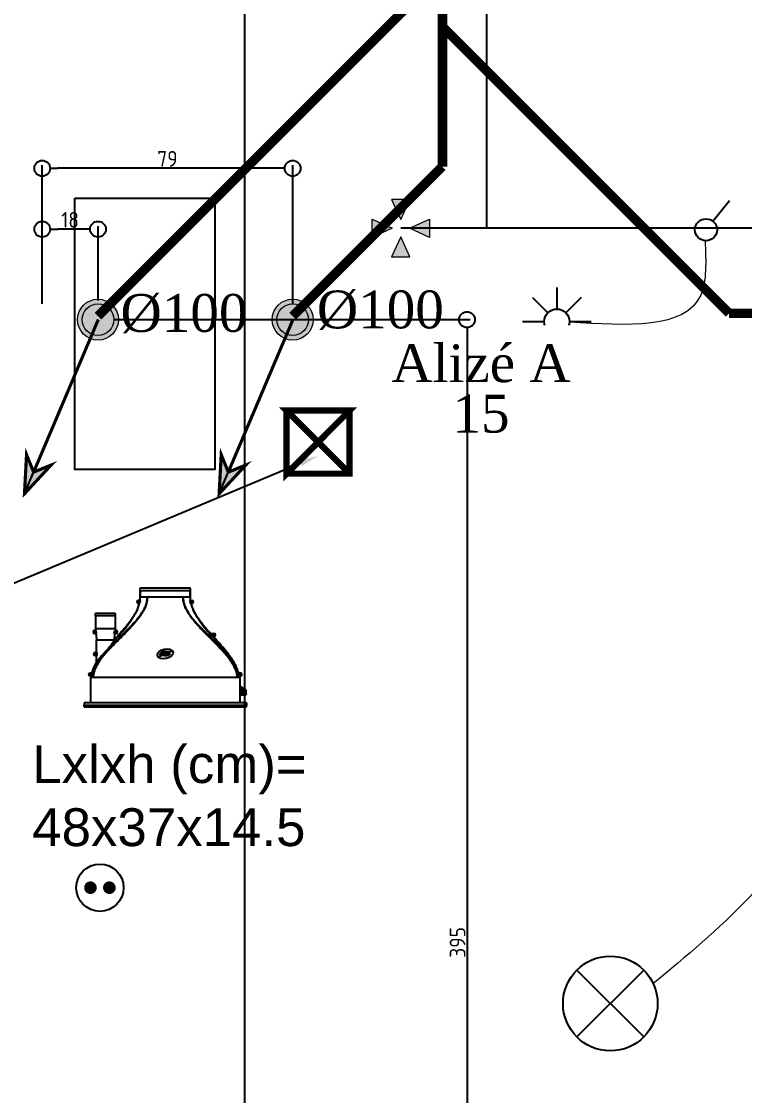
# Model space of a CAD drawing. Extents: x 0 to 613264, y -387505 to 675.
# Drawn here: x 502936 to 505230, y -347418 to -344012 of the extents above; entities that cross this region are included whole.
import ezdxf
from ezdxf import colors
from ezdxf.entities.mleader import LeaderData, LeaderLine
from ezdxf.math import Vec2, Vec3

# ---------------------------------------------------------------- set-up
doc = ezdxf.new("R2010")
doc.units = 0
doc.set_wipeout_variables(frame=1)
doc.linetypes.add('prlm_eu', pattern=[2, 1.25, -0.25, 0.25, -0.25])
doc.layers.add('_GAZELEC-BOITE INCORPO', color=36, linetype='Continuous', lineweight=18)
for name, color, linetype in [('_GAZELEC-REMARQUES', 1, 'Continuous'), ('GAZ-EU FLECHE', 42, 'Continuous'), ('prlm-CHAUFF', 30, 'Continuous'), ('prlm-EAU-EUEV', 25, 'Continuous'), ('prlm-ELEC-CFO', 201, 'Continuous'), ('prlm-GT', 242, 'Continuous'), ('prlm-MOD-PB', 123, 'Continuous'), ('prlm-VMC', 93, 'Continuous'), ('prlm-VRD', 2, 'Continuous'), ('SA - EBC', 252, 'Continuous')]:
    doc.layers.add(name, color=color, linetype=linetype)
doc.layers.add('prlm-ZEROPLOT', color=254, linetype='Continuous', plot=False)
doc.styles.add('ISO', font='isocp2.shx')
doc.styles.add('prlm-eau-euev', font='pala.ttf', dxfattribs={"height": 18})
doc.styles.add('prlm-vmc', font='pala.ttf', dxfattribs={"height": 14})
doc.styles.get("Standard").update_dxf_attribs({"font": 'arial.ttf'})
doc.dimstyles.new('50_INT', dxfattribs={"dimtxt": 50, "dimasz": 50, "dimexe": 10, "dimexo": 50, "dimgap": 5, "dimtad": 1, "dimdec": 0, "dimlfac": 0.1, "dimdsep": 46, "dimtxsty": 'ISO', "dimblk1": 'DOTBLANK', "dimblk2": 'DOTBLANK', "dimsah": 1, "dimcen": 25, "dimclrd": 4, "dimclre": 4, "dimadec": 0, "dimazin": 0, "dimtfac": 1, "dimtdec": 0, "dimtmove": 2, "dimatfit": 3, "dimldrblk": 'DOTBLANK', "dimfxl": 50, "dimtolj": 1, "dimtzin": 0, "dimarcsym": 0})

# ---------------------------------------------------------------- blocks, each defined once
blk = doc.blocks.new('A$C1F970F0F')
at = {"layer": 'SA - EBC'}
h = blk.add_hatch(dxfattribs=at)
h.set_pattern_fill('_USER', color=256, scale=75, angle=-325.7236, style=0, pattern_type=0)
h.set_pattern_definition([(34.276398589, (-277130161.13, -473864756.78), (-42.23892846, 61.974776503), [])])
edge = h.paths.add_edge_path()
edge.add_line((5801.47, -3162.01), (4083.56, -3271.12))
edge.add_line((4083.56, -3271.12), (4014.48, -3717.33))
edge.add_line((4014.48, -3717.33), (3135.52, -3810.19))
edge.add_line((3135.52, -3810.19), (2274.25, -3693.65))
edge.add_line((2274.25, -3693.65), (1554.64, -3420.1))
edge.add_arc((2508.78, -2315.67), 1459.5, 157.18685, 229.17548, ccw=False)
edge.add_arc((1966.01, -2087.37), 870.68, 94.30152, 157.18685, ccw=False)
edge.add_line((1900.71, -1219.15), (2859.24, -1223.5))
edge.add_arc((3100.86, 1265.33), 2500.53, 264.45495, 302.94228)
edge.add_arc((4209.33, -445.34), 462.12, 302.9423, 376.8337)
edge.add_arc((2214.12, -1049.01), 2546.66, 16.8337, 38.14704)
edge.add_arc((3041.33, -399.3), 1494.81, 38.14704, 72.97329)
edge.add_line((3479.03, 1029.99), (2182.44, 1414.39))
edge.add_line((2182.44, 1414.39), (1056.59, 1822.82))
edge.add_arc((1766.41, 3779.44), 2081.4, 212.74955, 250.06031, ccw=False)
edge.add_line((15.87, 2653.47), (-104.09, 3091.26))
edge.add_line((-104.09, 3091.26), (-169.7, 3639.55))
edge.add_line((-169.7, 3639.55), (-35.58, 6158.01))
edge.add_arc((-194.35, 7143.83), 998.52, 279.14935, 373.96228)
edge.add_arc((2392.2, 7786.92), 1666.79, 172.62697, 193.96228, ccw=False)
edge.add_arc((-45.51, 8102.35), 791.25, -7.37303, 16.4383)
edge.add_line((713.4, 8326.26), (486.74, 9142.81))
edge.add_line((486.74, 9142.81), (1338.85, 9564.24))
edge.add_line((1338.85, 9564.24), (1632.62, 8945.25))
edge.add_line((1632.62, 8945.25), (1394.03, 8829.87))
edge.add_line((1394.03, 8829.87), (1732, 8131.23))
edge.add_arc((1233.22, 7889.95), 554.08, -19.641, 25.8153, ccw=False)
edge.add_line((1755.06, 7703.71), (1558.21, 6807.52))
edge.add_line((1558.21, 6807.52), (1570.02, 6609.16))
edge.add_line((1570.02, 6609.16), (1852.91, 5734.13))
edge.add_line((1852.91, 5734.13), (2726.75, 4020.99))
edge.add_line((2726.75, 4020.99), (3802.35, 4004.95))
edge.add_arc((8355.58, 5950.71), 4951.55, 203.13876, 230.83014)
edge.add_arc((13583.66, 12367.86), 13228.79, 230.830144, 233.16384)
edge.add_line((5652.62, 1780.15), (4998.7, 1820.44))
edge.add_line((4998.7, 1820.44), (4863.84, 767.08))
edge.add_line((4863.84, 767.08), (5595.36, 631.19))
edge.add_line((5595.36, 631.19), (5852.75, -2020.71))
edge.add_line((5852.75, -2020.71), (5881.39, -2966.56))
edge.add_line((5881.39, -2966.56), (5801.47, -3162.01))
blk = doc.blocks.new('xi.chumod')
at = {"layer": 'prlm-MOD-PB', "linetype": 'ByBlock', "lineweight": 5}
blk.add_hatch(color=0, dxfattribs=at).paths.add_polyline_path([(6.5, 0, 1), (-6.5, 0, 1)])
at = {"layer": 'prlm-MOD-PB', "color": 0, "linetype": 'ByBlock', "lineweight": 5}
blk.add_circle((0, 0), 6.5, dxfattribs=at)
blk = doc.blocks.new('xi.bep')
at = {"layer": 'prlm-VMC', "linetype": 'ByBlock', "lineweight": 5}
h = blk.add_hatch(color=0, dxfattribs=at)
h.paths.add_polyline_path([(0, 2.74), (2.92, 9.1), (-2.92, 9.1)])
h.paths.add_polyline_path([(9.1, -2.92), (9.1, 2.92), (2.74, 0)])
h.paths.add_polyline_path([(2.92, -9.1), (0, -2.74), (-2.92, -9.1)])
h.paths.add_polyline_path([(-9.1, -2.92), (-2.74, 0), (-9.1, 2.92)])
at = {"layer": 'prlm-VMC', "color": 0, "linetype": 'ByBlock', "lineweight": 5, "flags": 128}
for points in [[(2.92, 9.1), (-2.92, 9.1), (0, 2.74)], [(-9.1, -2.92), (-9.1, 2.92), (-2.74, 0)], [(9.1, 2.92), (9.1, -2.92), (2.74, 0)], [(-2.92, -9.1), (2.92, -9.1), (0, -2.74)]]:
    blk.add_lwpolyline(points, close=True, dxfattribs=at)
blk = doc.blocks.new('xi.twintop')
at = {"layer": 'prlm-CHAUFF', "ltscale": 50}
for p, q in [((-8, 35.6), (8, 35.6)), ((-7.9, 36.5), (7.9, 36.5)), ((-7.9, 35.6), (-7.9, 33.5)), ((-7.9, 33.5), (-7.9, 35.6)), ((7.9, 35.6), (7.9, 33.5)), ((7.9, 33.5), (7.9, 35.6)), ((-8.61, 31.95), (-8.61, 32.05)), ((-8.61, 32.05), (-8.51, 32.05)), ((-8.51, 31.95), (-8.61, 31.95)), ((-8.51, 32.16), (-8.41, 32.16)), ((-8.51, 32.05), (-8.51, 32.16)), ((-8.51, 31.84), (-8.51, 31.95)), ((-8.41, 31.84), (-8.51, 31.84)), ((-7.9, 32.5), (-8.46, 32.5)), ((-8.46, 31.5), (-8.16, 31.5)), ((-8.41, 32.16), (-8.41, 32.05)), ((-8.41, 32.05), (-8.3, 32.05)), ((-8.3, 31.95), (-8.41, 31.95)), ((-8.41, 31.95), (-8.41, 31.84)), ((-8.3, 32.05), (-8.3, 31.95)), ((-8.16, 31.5), (-7.95, 32.18)), ((-7.9, 32.5), (-7.95, 32.18)), ((-5.67, 33.5), (-7.9, 33.5)), ((5.67, 33.5), (-5.67, 33.5)), ((7.9, 33.5), (5.67, 33.5)), ((7.95, 32.18), (7.9, 32.5)), ((7.9, 32.5), (8.46, 32.5)), ((8.16, 31.5), (7.95, 32.18)), ((8.46, 31.5), (8.16, 31.5)), ((8.3, 31.95), (8.3, 32.05)), ((8.3, 32.05), (8.41, 32.05)), ((8.41, 31.95), (8.3, 31.95)), ((8.41, 32.16), (8.51, 32.16)), ((8.41, 32.05), (8.41, 32.16)), ((8.41, 31.84), (8.41, 31.95)), ((8.51, 31.84), (8.41, 31.84)), ((8.51, 32.16), (8.51, 32.05)), ((8.51, 32.05), (8.61, 32.05)), ((8.61, 31.95), (8.51, 31.95)), ((8.51, 31.95), (8.51, 31.84)), ((8.61, 32.05), (8.61, 31.95)), ((-15.75, 27.6), (-22.25, 27.6)), ((-22.15, 28.5), (-15.85, 28.5)), ((-22.15, 27.6), (-22.15, 23.5)), ((-22.15, 27.6), (-22.15, 23.5)), ((-15.85, 27.6), (-15.85, 23.5)), ((-15.85, 27.6), (-15.85, 23.5)), ((-9.41, 28.48), (-9.41, 28.48)), ((9.12, 29.02), (9.09, 29.02)), ((9.41, 28.48), (9.38, 28.48)), ((-22.56, 22.55), (-22.45, 22.55)), ((-22.56, 22.45), (-22.56, 22.55)), ((-22.45, 22.45), (-22.56, 22.45)), ((-22.45, 22.66), (-22.35, 22.66)), ((-22.45, 22.55), (-22.45, 22.66)), ((-22.45, 22.34), (-22.45, 22.45)), ((-22.35, 22.34), (-22.45, 22.34)), ((-22.4, 23), (-21.97, 23)), ((-21.85, 22), (-22.4, 22)), ((-22.35, 22.66), (-22.35, 22.55)), ((-22.35, 22.55), (-22.24, 22.55)), ((-22.24, 22.45), (-22.35, 22.45)), ((-22.35, 22.45), (-22.35, 22.34)), ((-22.24, 22.55), (-22.24, 22.45)), ((-15.85, 23.5), (-22.15, 23.5)), ((-21.97, 23), (-21.85, 22.06)), ((-21.85, 22.06), (-21.85, 22)), ((-16.2, 19.84), (-14.13, 22)), ((-14.13, 22), (-16.2, 19.84)), ((-16.15, 22.06), (-16.03, 23)), ((-16.15, 22), (-16.15, 22.06)), ((-15.6, 22), (-16.15, 22)), ((-16.03, 23), (-15.6, 23)), ((-15.76, 22.45), (-15.76, 22.55)), ((-15.76, 22.55), (-15.65, 22.55)), ((-15.65, 22.45), (-15.76, 22.45)), ((-15.65, 22.66), (-15.55, 22.66)), ((-15.65, 22.55), (-15.65, 22.66)), ((-15.65, 22.34), (-15.65, 22.45)), ((-15.55, 22.34), (-15.65, 22.34)), ((-15.55, 22.66), (-15.55, 22.55)), ((-15.55, 22.55), (-15.44, 22.55)), ((-15.55, 22.45), (-15.55, 22.34)), ((-15.44, 22.45), (-15.55, 22.45)), ((-15.44, 22.55), (-15.44, 22.45)), ((14.83, 21), (13.83, 22)), ((13.83, 22), (15.44, 22)), ((15.44, 21), (14.83, 21)), ((15.28, 21.45), (15.28, 21.55)), ((15.28, 21.55), (15.39, 21.55)), ((15.39, 21.45), (15.28, 21.45)), ((15.39, 21.66), (15.49, 21.66)), ((15.39, 21.55), (15.39, 21.66)), ((15.39, 21.34), (15.39, 21.45)), ((15.49, 21.34), (15.39, 21.34)), ((15.49, 21.66), (15.49, 21.55)), ((15.49, 21.55), (15.6, 21.55)), ((15.49, 21.45), (15.49, 21.34)), ((15.6, 21.45), (15.49, 21.45)), ((15.6, 21.55), (15.6, 21.45)), ((-21.8, 20), (-16.2, 20)), ((-21.8, 16), (-21.8, 20)), ((-21.8, 16), (-21.8, 20)), ((-16.2, 19.84), (-16.2, 20)), ((-16.2, 19.84), (-16.2, 20)), ((-22.36, 15.45), (-22.36, 15.55)), ((-22.36, 15.55), (-22.25, 15.55)), ((-22.25, 15.45), (-22.36, 15.45)), ((-22.25, 15.66), (-22.15, 15.66)), ((-22.25, 15.55), (-22.25, 15.66)), ((-22.25, 15.34), (-22.25, 15.45)), ((-22.15, 15.34), (-22.25, 15.34)), ((-22.2, 16), (-21.65, 16)), ((-21.65, 15), (-22.2, 15)), ((-22.15, 15.66), (-22.15, 15.55)), ((-22.15, 15.55), (-22.04, 15.55)), ((-22.15, 15.45), (-22.15, 15.34)), ((-22.04, 15.45), (-22.15, 15.45)), ((-22.04, 15.55), (-22.04, 15.45)), ((-21.8, 12.88), (-21.8, 15)), ((-21.8, 12.88), (-21.8, 15)), ((-21.65, 16), (-21.65, 15)), ((-23.96, 8.95), (-23.96, 9.05)), ((-23.96, 9.05), (-23.85, 9.05)), ((-23.85, 8.95), (-23.96, 8.95)), ((-23.85, 9.16), (-23.75, 9.16)), ((-23.85, 9.05), (-23.85, 9.16)), ((-23.85, 8.84), (-23.85, 8.95)), ((-23.75, 8.84), (-23.85, 8.84)), ((-23.8, 9.5), (-23.19, 9.5)), ((-23.36, 8.5), (-23.8, 8.5)), ((-23.75, 9.16), (-23.75, 9.05)), ((-23.75, 9.05), (-23.64, 9.05)), ((-23.75, 8.95), (-23.75, 8.84)), ((-23.64, 8.95), (-23.75, 8.95)), ((23.7, 8), (-23.7, 8)), ((-23.7, 8), (-23.7, 0)), ((-23.64, 9.05), (-23.64, 8.95)), ((-23.36, 8.42), (-23.36, 8.5)), ((23.19, 9.5), (23.8, 9.5)), ((23.36, 8.42), (23.36, 8.5)), ((23.8, 8.5), (23.36, 8.5)), ((23.64, 8.95), (23.64, 9.05)), ((23.64, 9.05), (23.75, 9.05)), ((23.75, 8.95), (23.64, 8.95)), ((23.7, 8), (23.7, 0)), ((23.75, 9.16), (23.85, 9.16)), ((23.75, 9.05), (23.75, 9.16)), ((23.75, 8.84), (23.75, 8.95)), ((23.85, 8.84), (23.75, 8.84)), ((23.85, 9.16), (23.85, 9.05)), ((23.85, 9.05), (23.96, 9.05)), ((23.85, 8.95), (23.85, 8.84)), ((23.96, 8.95), (23.85, 8.95)), ((23.96, 9.05), (23.96, 8.95)), ((24.18, 4.47), (23.7, 4.81)), ((24.06, 4.42), (23.7, 4.66)), ((24.06, 2.6), (24.06, 4.42)), ((24.64, 4.04), (24.06, 4.42)), ((24.2, 4.46), (24.18, 4.47)), ((24.54, 4.24), (24.2, 4.46)), ((24.35, 4.85), (24.33, 4.89)), ((24.35, 4.36), (24.35, 4.85)), ((24.35, 4.85), (24.36, 4.85)), ((24.41, 4.79), (24.43, 4.83)), ((24.41, 4.79), (24.41, 4.32)), ((25.01, 4.43), (24.41, 4.79)), ((24.43, 4.83), (25.04, 4.47)), ((24.64, 4.04), (24.72, 4.01)), ((24.64, 2.6), (24.64, 4.04)), ((24.72, 4.01), (24.72, 2.65)), ((25.04, 4.47), (25.01, 4.43)), ((25.01, 4.25), (25.01, 4.43)), ((25.02, 4.42), (25.01, 4.43)), ((25.06, 4.46), (25.02, 4.42)), ((25.02, 4.42), (25.02, 4.25)), ((25.28, 4.25), (25.02, 4.42)), ((25.04, 4.47), (25.06, 4.46)), ((25.06, 4.46), (25.39, 4.24)), ((25.71, 2.65), (25.71, 4.01)), ((-25.75, 0), (-25.75, -0.73)), ((25.75, 0), (-25.75, 0)), ((23.7, 2.6), (24.06, 2.6)), ((23.7, 2.57), (23.73, 2.6)), ((23.79, 2.6), (23.88, 2.51)), ((23.88, 2.51), (23.97, 2.6)), ((24.04, 2.6), (24.13, 2.51)), ((24.64, 2.6), (24.06, 2.6)), ((24.13, 2.51), (24.22, 2.6)), ((24.18, 2.56), (24.24, 2.51)), ((24.24, 2.51), (24.3, 2.58)), ((24.28, 2.6), (24.37, 2.51)), ((24.37, 2.51), (24.46, 2.6)), ((24.42, 2.57), (24.48, 2.51)), ((24.48, 2.51), (24.56, 2.58)), ((24.54, 2.6), (24.63, 2.51)), ((24.63, 2.51), (24.72, 2.6)), ((24.72, 2.65), (24.64, 2.6)), ((24.64, 2.6), (24.64, 2.6)), ((25.66, 2.6), (24.64, 2.6)), ((24.7, 2.58), (24.77, 2.51)), ((24.72, 2.65), (25.71, 2.65)), ((24.73, 2.6), (24.82, 2.51)), ((24.77, 2.51), (24.79, 2.53)), ((24.82, 2.51), (24.91, 2.6)), ((24.9, 2.59), (24.98, 2.51)), ((24.98, 2.51), (25.07, 2.6)), ((25.02, 2.54), (25.05, 2.51)), ((25.05, 2.51), (25.09, 2.55)), ((25.06, 2.58), (25.13, 2.51)), ((25.13, 2.51), (25.22, 2.6)), ((25.19, 2.57), (25.25, 2.51)), ((25.25, 2.51), (25.34, 2.6)), ((25.27, 2.53), (25.29, 2.51)), ((25.29, 2.51), (25.32, 2.54)), ((25.31, 2.56), (25.36, 2.51)), ((25.36, 2.51), (25.45, 2.6)), ((25.4, 2.55), (25.44, 2.51)), ((25.44, 2.51), (25.53, 2.6)), ((25.48, 2.54), (25.51, 2.51)), ((25.51, 2.51), (25.6, 2.6)), ((25.53, 2.53), (25.55, 2.51)), ((25.55, 2.51), (25.64, 2.6)), ((25.71, 2.65), (25.66, 2.6)), ((25.66, 2.6), (25.66, 2.6)), ((25.75, 0), (25.75, -0.73)), ((-25.75, -0.81), (-25.75, -0.73)), ((-25.75, -0.73), (25.75, -0.73)), ((-25.75, -1.3), (-25.75, -0.81)), ((25.75, -0.81), (-25.75, -0.81)), ((-25.75, -1.3), (25.75, -1.3)), ((23.75, -0.99), (-23.75, -0.99)), ((-23.75, -1.06), (-23.75, -0.99)), ((-23.55, -0.99), (-23.75, -1.06)), ((-23.75, -1.06), (23.75, -1.06)), ((23.75, -1.11), (-23.75, -1.11)), ((-23.75, -1.16), (-23.75, -1.11)), ((-23.59, -1.11), (-23.75, -1.16)), ((-23.75, -1.16), (23.75, -1.16)), ((23.75, -1.2), (-23.75, -1.2)), ((-23.75, -1.23), (-23.75, -1.2)), ((-23.64, -1.2), (-23.75, -1.23)), ((-23.75, -1.23), (23.75, -1.23)), ((23.75, -1.26), (-23.75, -1.26)), ((-23.75, -1.28), (-23.75, -1.26)), ((-23.68, -1.26), (-23.75, -1.28)), ((-23.75, -1.28), (23.75, -1.28)), ((23.75, -1.29), (-23.75, -1.29)), ((-23.75, -1.3), (-23.75, -1.29)), ((-23.73, -1.29), (-23.75, -1.3)), ((-23.75, -1.3), (23.75, -1.3)), ((23.75, -1.06), (23.55, -0.99)), ((23.75, -1.16), (23.59, -1.11)), ((23.75, -1.23), (23.64, -1.2)), ((23.75, -1.28), (23.68, -1.26)), ((23.75, -1.3), (23.73, -1.29)), ((23.75, -0.99), (23.75, -1.06)), ((23.75, -1.11), (23.75, -1.16)), ((23.75, -1.2), (23.75, -1.23)), ((23.75, -1.26), (23.75, -1.28)), ((23.75, -1.29), (23.75, -1.3)), ((25.75, -0.73), (25.75, -0.81)), ((25.75, -1.3), (25.75, -0.81))]:
    blk.add_line(p, q, dxfattribs=at)
for centre, radius in [((-8.46, 32), 0.3), ((-8.46, 32), 0.25), ((8.46, 32), 0.3), ((8.46, 32), 0.25), ((-22.4, 22.5), 0.3), ((-22.4, 22.5), 0.25), ((-15.6, 22.5), 0.3), ((-15.6, 22.5), 0.25), ((15.44, 21.5), 0.3), ((15.44, 21.5), 0.25), ((-22.2, 15.5), 0.3), ((-22.2, 15.5), 0.25), ((-23.8, 9), 0.3), ((-23.8, 9), 0.25), ((23.8, 9), 0.3), ((23.8, 9), 0.25)]:
    blk.add_circle(centre, radius, dxfattribs=at)
for centre, radius, start, end in [((-6.01, 35.83), 2, 160.5755, 186.7441), ((-6.01, 35.83), 2, 160.5755, 186.7441), ((6.01, 35.83), 2, 353.2559, 19.4245), ((6.01, 35.83), 2, 353.2559, 19.4245), ((-19.51, 34.47), 11.74, 332.3321, 345.441), ((-19.16, 34.32), 11.35, 332.1374, 345.6929), ((-8.46, 32), 0.5, 90, 270), ((-15.67, 33.51), 7.77, 352.5456, 359.9423), ((-15.72, 33.51), 7.82, 352.5763, 359.9264), ((-15.07, 33.49), 7.17, 352.0923, 353.5448), ((-15.07, 33.49), 7.17, 353.9053, 0.1157), ((15.11, 33.49), 7.25, 179.9215, 187.8382), ((15.67, 33.51), 7.77, 180.0577, 187.4544), ((15.72, 33.51), 7.82, 180.0736, 187.4237), ((21.1, 34.98), 13.43, 192.9954, 216.0824), ((19.16, 34.32), 11.35, 194.4106, 207.8626), ((8.46, 32), 0.5, 270, 90), ((-20.26, 27.83), 2, 160.5755, 186.7441), ((-20.26, 27.83), 2, 160.5755, 186.7441), ((-17.74, 27.83), 2, 353.2559, 19.4245), ((-17.74, 27.83), 2, 353.2559, 19.4245), ((-43.13, 48.06), 39, 319.3887, 329.86), ((-43.13, 48.06), 39, 319.3887, 329.8601), ((-26.92, 38.17), 20.01, 331.0483, 332.7983), ((-26.92, 38.17), 20.01, 331.0482, 332.7982), ((26.92, 38.17), 20.01, 207.2018, 208.9518), ((43.13, 48.06), 39, 210.1399, 220.6113), ((43.13, 48.06), 39, 212.5506, 220.6113), ((-22.4, 22.5), 0.5, 90, 270), ((-15.6, 22.5), 0.5, 270, 90), ((-22.51, 30.1), 11.66, 315.9701, 320.4245), ((-22.76, 30.33), 11.99, 316.0326, 320.3619), ((22.51, 30.1), 11.66, 219.5755, 224.0299), ((22.76, 30.33), 11.99, 219.6381, 223.9674), ((15.44, 21.5), 0.5, 270, 90), ((-44.74, 40.05), 35.1, 315.7111, 319.5265), ((-22.2, 15.5), 0.5, 90, 270), ((-2.48, -0.77), 23.65, 136.4099, 144.7501), ((-23.8, 9), 0.5, 90, 270), ((-11.41, 6.64), 12.12, 163.7263, 166.3852), ((23.8, 9), 0.5, 270, 90), ((17.64, -7.23), 13.85, 61.9182, 64.0515), ((17.76, -6.88), 13.43, 62.115, 63.7632), ((18.29, -6.04), 12.5, 61.3177, 61.5903), ((24.75, 5.45), 0.703, 233.033, 242.9325), ((24.72, 5.11), 0.448, 214.6713, 225.4982), ((25.88, 4.92), 0.836, 234.1326, 239.2425), ((18.29, -6.04), 12.5, 53.7494, 55.0637)]:
    blk.add_arc(centre, radius, start, end, dxfattribs=at)
blk.add_ellipse((0, 15.55), major_axis=(2.49, 0.57), ratio=0.600775, dxfattribs=at)
for points, knots in [([(-5.67, 33.5), (-5.67, 33.33), (-5.68, 33.16), (-5.7, 32.82), (-5.72, 32.65), (-5.8, 32.15), (-5.87, 31.82), (-6.05, 31.16), (-6.16, 30.84), (-6.41, 30.21), (-6.55, 29.9), (-7, 29), (-7.34, 28.43), (-8.08, 27.34), (-8.47, 26.81), (-9.69, 25.27), (-10.57, 24.3), (-12.38, 22.39), (-13.32, 21.46), (-15.19, 19.6), (-16.12, 18.67), (-17.95, 16.77), (-18.84, 15.8), (-20.08, 14.27), (-20.47, 13.75), (-21.03, 12.94), (-21.21, 12.66), (-21.55, 12.09), (-21.72, 11.8), (-22.17, 10.91), (-22.43, 10.31), (-22.7, 9.36), (-22.77, 9.03), (-22.86, 8.47), (-22.88, 8.24), (-22.89, 8)], [0, 0, 0, 0, 0.015625, 0.015625, 0.03125, 0.03125, 0.0625, 0.0625, 0.09375, 0.09375, 0.125, 0.125, 0.1875, 0.1875, 0.25, 0.25, 0.375, 0.375, 0.5, 0.5, 0.625, 0.625, 0.75, 0.75, 0.8125, 0.8125, 0.84375, 0.84375, 0.875, 0.875, 0.9375, 0.9375, 0.96875, 0.96875, 0.9907189, 0.9907189, 0.9907189, 0.9907189]), ([(-18.04, 17.26), (-16.85, 18.51), (-15.59, 19.7), (-13.1, 22.1), (-11.85, 23.3), (-10.07, 25.17), (-9.49, 25.81), (-8.39, 27.13), (-7.87, 27.82), (-7.16, 28.91), (-6.93, 29.29), (-6.52, 30.07), (-6.33, 30.48), (-6.02, 31.31), (-5.89, 31.74), (-5.76, 32.39), (-5.73, 32.61), (-5.69, 32.95), (-5.69, 33.06), (-5.67, 33.28), (-5.67, 33.39), (-5.67, 33.5)], [0, 0, 0, 0, 0.25, 0.25, 0.5, 0.5, 0.625, 0.625, 0.75, 0.75, 0.8125, 0.8125, 0.875, 0.875, 0.9375, 0.9375, 0.96875, 0.96875, 0.984375, 0.984375, 1, 1, 1, 1]), ([(5.67, 33.5), (5.67, 33.33), (5.68, 33.16), (5.71, 32.81), (5.73, 32.64), (5.81, 32.14), (5.88, 31.8), (6.08, 31.14), (6.2, 30.82), (6.47, 30.19), (6.62, 29.88), (7.1, 28.98), (7.46, 28.42), (8.23, 27.34), (8.65, 26.82), (9.93, 25.3), (10.84, 24.34), (12.72, 22.46), (13.69, 21.54), (15.61, 19.69), (16.57, 18.77), (18.43, 16.87), (19.34, 15.9), (20.59, 14.36), (20.99, 13.83), (21.55, 13), (21.73, 12.72), (22.07, 12.15), (22.24, 11.85), (22.69, 10.95), (22.94, 10.33), (23.21, 9.37), (23.28, 9.05), (23.36, 8.48), (23.38, 8.24), (23.39, 8)], [0, 0, 0, 0, 0.015625, 0.015625, 0.03125, 0.03125, 0.0625, 0.0625, 0.09375, 0.09375, 0.125, 0.125, 0.1875, 0.1875, 0.25, 0.25, 0.375, 0.375, 0.5, 0.5, 0.625, 0.625, 0.75, 0.75, 0.8125, 0.8125, 0.84375, 0.84375, 0.875, 0.875, 0.9375, 0.9375, 0.96875, 0.96875, 0.9908046, 0.9908046, 0.9908046, 0.9908046]), ([(22.89, 8), (22.88, 8.24), (22.86, 8.47), (22.77, 9.03), (22.7, 9.36), (22.43, 10.31), (22.17, 10.91), (21.72, 11.8), (21.55, 12.09), (21.21, 12.66), (21.03, 12.94), (20.47, 13.75), (20.08, 14.27), (18.84, 15.8), (17.95, 16.77), (16.12, 18.67), (15.18, 19.6), (13.32, 21.46), (12.38, 22.39), (10.57, 24.3), (9.69, 25.27), (8.47, 26.81), (8.08, 27.34), (7.34, 28.43), (7, 29), (6.55, 29.9), (6.41, 30.21), (6.16, 30.84), (6.05, 31.16), (5.87, 31.82), (5.79, 32.15), (5.72, 32.65), (5.7, 32.82), (5.68, 33.16), (5.67, 33.33), (5.67, 33.5)], [0.0092808, 0.0092808, 0.0092808, 0.0092808, 0.03125, 0.03125, 0.0625, 0.0625, 0.125, 0.125, 0.15625, 0.15625, 0.1875, 0.1875, 0.25, 0.25, 0.375, 0.375, 0.5, 0.5, 0.625, 0.625, 0.75, 0.75, 0.8125, 0.8125, 0.875, 0.875, 0.90625, 0.90625, 0.9375, 0.9375, 0.96875, 0.96875, 0.984375, 0.984375, 1, 1, 1, 1]), ([(-8.9, 29.46), (-9.06, 29.12), (-9.43, 28.41), (-10.08, 27.35), (-10.83, 26.27), (-11.65, 25.18), (-12.54, 24.1), (-13.65, 22.81), (-14.86, 21.46), (-15.81, 20.43), (-16.2, 20)], [0.1568082, 0.1568082, 0.1568082, 0.1568082, 0.2305418, 0.3149874, 0.4025619, 0.4929385, 0.5856877, 0.6803551, 0.8317746, 0.9509578, 0.9509578, 0.9509578, 0.9509578]), ([(14.38, 22), (14.06, 22.36), (13.37, 23.14), (12.33, 24.35), (11.38, 25.54), (10.58, 26.62), (9.93, 27.59), (9.37, 28.52), (9.05, 29.15), (8.91, 29.44)], [0.5730592, 0.5730592, 0.5730592, 0.5730592, 0.626259, 0.6884084, 0.7489718, 0.7930827, 0.8358988, 0.8773199, 0.9123747, 0.9123747, 0.9123747, 0.9123747]), ([(23.19, 9.5), (23.12, 9.79), (23.04, 10.07), (22.86, 10.64), (22.75, 10.92), (22.41, 11.74), (22.14, 12.27), (21.56, 13.3), (21.24, 13.8), (20.57, 14.77), (20.21, 15.25), (19.11, 16.65), (18.33, 17.54), (16.73, 19.29), (15.91, 20.15), (15.09, 21)], [0, 0, 0, 0, 0.0625, 0.0625, 0.125, 0.125, 0.25, 0.25, 0.375, 0.375, 0.5, 0.5, 0.75, 0.75, 1, 1, 1, 1]), ([(21.4, 13.55), (21.3, 13.71), (20.98, 14.2), (20.41, 15.02), (19.67, 15.99), (18.88, 16.96), (17.95, 18.04), (16.9, 19.22), (15.98, 20.24), (15.44, 20.84), (15.29, 21)], [0.1694223, 0.1694223, 0.1694223, 0.1694223, 0.1906001, 0.2339285, 0.2787061, 0.3247019, 0.3716424, 0.4351709, 0.4991397, 0.523565, 0.523565, 0.523565, 0.523565]), ([(-18.04, 17.26), (-17.81, 17.52), (-17.58, 17.79), (-17.17, 18.3), (-16.98, 18.55), (-16.64, 19.03), (-16.49, 19.25), (-16.32, 19.53), (-16.28, 19.62), (-16.22, 19.76), (-16.2, 19.81), (-16.2, 19.84)], [0, 0, 0, 0, 0.25, 0.25, 0.5, 0.5, 0.75, 0.75, 0.875, 0.875, 1, 1, 1, 1]), ([(-23.39, 8), (-23.38, 8.28), (-23.35, 8.55), (-23.25, 9.19), (-23.16, 9.55), (-22.84, 10.61), (-22.54, 11.29), (-21.83, 12.6), (-21.42, 13.22), (-20.56, 14.41), (-20.09, 14.98), (-19.62, 15.54)], [0.0331631, 0.0331631, 0.0331631, 0.0331631, 0.125, 0.125, 0.25, 0.25, 0.5, 0.5, 0.75, 0.75, 1, 1, 1, 1]), ([(-1.94, 14.63), (-1.21, 15.35), (-0.84, 15.44), (-0.45, 15.4), (0.16, 15.33), (0.81, 14.93), (1.54, 15.51)], [0, 0, 0, 0, 0.389075, 0.389075, 0.389075, 1, 1, 1, 1]), ([(-1.63, 15.67), (-0.9, 16.39), (-0.53, 16.49), (-0.14, 16.44), (0.47, 16.38), (1.12, 15.98), (1.85, 16.55)], [0, 0, 0, 0, 0.389075, 0.389075, 0.389075, 1, 1, 1, 1]), ([(-23.19, 9.5), (-23.12, 9.8), (-23.04, 10.09), (-22.9, 10.53), (-22.84, 10.67), (-22.74, 10.96), (-22.68, 11.1), (-22.5, 11.53), (-22.37, 11.8), (-22.1, 12.35), (-21.95, 12.61), (-21.8, 12.88)], [0, 0, 0, 0, 0.25, 0.25, 0.375, 0.375, 0.5, 0.5, 0.75, 0.75, 1, 1, 1, 1]), ([(-21.8, 12.88), (-21.96, 12.6), (-22.11, 12.32), (-22.4, 11.74), (-22.54, 11.45), (-22.78, 10.85), (-22.89, 10.55), (-23.01, 10.17), (-23.03, 10.1), (-23.05, 10.03)], [0, 0, 0, 0, 0.25, 0.25, 0.5, 0.5, 0.75, 0.75, 0.8062429, 0.8062429, 0.8062429, 0.8062429]), ([(24.24, 4.96), (24.23, 4.96), (24.23, 4.96), (24.22, 4.97), (24.2, 4.97), (24.19, 4.97), (24.18, 4.98), (24.16, 4.98), (24.15, 4.98), (24.13, 4.99), (24.11, 4.99), (24.09, 4.99), (24.08, 4.99), (24.05, 4.99), (24.02, 4.99), (23.98, 4.99), (23.93, 4.98), (23.89, 4.98), (23.84, 4.97), (23.78, 4.96), (23.74, 4.95), (23.71, 4.95), (23.7, 4.94)], [0.1059402, 0.1059402, 0.1059402, 0.1059402, 0.1359504, 0.1694868, 0.202886, 0.2361704, 0.2693627, 0.3024859, 0.3355633, 0.3686184, 0.401675, 0.434757, 0.4678887, 0.5010941, 0.5629781, 0.6246926, 0.6863942, 0.7482374, 0.8103737, 0.8729511, 0.9361135, 0.9654522, 0.9654522, 0.9654522, 0.9654522]), ([(23.7, 4.91), (23.71, 4.91), (23.72, 4.91), (23.74, 4.92), (23.78, 4.92), (23.81, 4.93), (23.83, 4.93), (23.86, 4.94), (23.89, 4.94), (23.92, 4.95), (23.94, 4.95), (23.97, 4.95), (23.99, 4.96), (24.02, 4.96), (24.04, 4.96), (24.06, 4.96), (24.08, 4.96), (24.11, 4.96), (24.14, 4.96), (24.18, 4.96), (24.21, 4.95), (24.24, 4.95), (24.26, 4.94), (24.28, 4.93), (24.3, 4.92), (24.32, 4.91), (24.33, 4.9), (24.33, 4.89)], [0.053874, 0.053874, 0.053874, 0.053874, 0.0607104, 0.0907643, 0.1206402, 0.1503557, 0.1799287, 0.2093776, 0.238721, 0.2679778, 0.2971672, 0.3263086, 0.3554219, 0.3845269, 0.4136437, 0.4427926, 0.4719939, 0.5012681, 0.5562327, 0.6110034, 0.6657154, 0.7205017, 0.7754929, 0.8308166, 0.8865967, 0.9429527, 1, 1, 1, 1]), ([(24.35, 4.85), (24.35, 4.86), (24.35, 4.86), (24.34, 4.87), (24.33, 4.88), (24.32, 4.88), (24.31, 4.89), (24.3, 4.89), (24.29, 4.9), (24.28, 4.9), (24.26, 4.91), (24.25, 4.91), (24.23, 4.91), (24.22, 4.92), (24.2, 4.92), (24.18, 4.92), (24.17, 4.92), (24.15, 4.92), (24.12, 4.92), (24.09, 4.92), (24.05, 4.92), (24, 4.92), (23.95, 4.91), (23.9, 4.9), (23.85, 4.89), (23.79, 4.88), (23.74, 4.87), (23.71, 4.86), (23.7, 4.86)], [0, 0, 0, 0, 0.0300773, 0.0600539, 0.0899314, 0.1197114, 0.1493956, 0.1789856, 0.2084831, 0.2378898, 0.2672073, 0.2964374, 0.3255817, 0.3546421, 0.3836203, 0.4125181, 0.4413372, 0.4700795, 0.4987468, 0.5532579, 0.6080368, 0.6630958, 0.7184471, 0.7741027, 0.8300742, 0.8863734, 0.9430116, 0.9677174, 0.9677174, 0.9677174, 0.9677174]), ([(24.65, 4.2), (24.65, 4.2), (24.64, 4.2), (24.64, 4.2), (24.63, 4.2), (24.63, 4.2), (24.62, 4.2), (24.61, 4.21), (24.6, 4.21), (24.59, 4.21), (24.58, 4.22), (24.55, 4.23), (24.54, 4.24), (24.54, 4.24)], [0, 0, 0, 0, 0.061789, 0.122374, 0.182441, 0.242697, 0.303842, 0.366548, 0.43144, 0.49908, 0.668346, 0.832646, 1, 1, 1, 1]), ([(25.45, 4.21), (25.44, 4.21), (25.44, 4.22), (25.43, 4.22), (25.41, 4.23), (25.4, 4.23), (25.39, 4.24), (25.37, 4.24), (25.36, 4.25), (25.34, 4.25), (25.32, 4.25), (25.3, 4.26), (25.29, 4.26), (25.27, 4.26), (25.24, 4.26), (25.22, 4.26), (25.2, 4.26), (25.17, 4.26), (25.13, 4.26), (25.08, 4.26), (25.03, 4.26), (24.97, 4.25), (24.91, 4.24), (24.85, 4.24), (24.79, 4.23), (24.72, 4.21), (24.67, 4.21), (24.65, 4.2)], [0.0304712, 0.0304712, 0.0304712, 0.0304712, 0.0599457, 0.0897682, 0.1195016, 0.1491541, 0.1787343, 0.2082505, 0.2377114, 0.2671256, 0.2965018, 0.3258487, 0.355175, 0.3844897, 0.4138015, 0.4431194, 0.4724522, 0.5018089, 0.5568669, 0.611863, 0.6668562, 0.7219052, 0.7770682, 0.8324028, 0.8879658, 0.9438132, 1, 1, 1, 1]), ([(25.71, 4.01), (25.69, 4.04), (25.65, 4.06), (25.55, 4.09), (25.48, 4.1), (25.35, 4.1), (25.31, 4.1), (25.21, 4.09), (25.16, 4.09), (24.98, 4.06), (24.86, 4.04), (24.72, 4.01)], [0, 0, 0, 0, 0.25, 0.25, 0.5, 0.5, 0.625, 0.625, 0.75, 0.75, 1, 1, 1, 1])]:
    blk.add_open_spline(points, degree=3, knots=knots, dxfattribs=at)
for points in [[(-22.15, 23.5), (-22.15, 23.33), (-22.14, 23.17), (-22.13, 23)], [(-22.15, 23.5), (-22.15, 23.33), (-22.14, 23.17), (-22.13, 23)], [(-22.01, 22), (-21.91, 21.33), (-21.8, 20.67), (-21.8, 20)], [(-22.01, 22), (-21.91, 21.33), (-21.8, 20.67), (-21.8, 20)], [(-15.99, 22), (-16.09, 21.33), (-16.2, 20.67), (-16.2, 20)], [(-15.99, 22), (-16.09, 21.33), (-16.2, 20.67), (-16.2, 20)], [(-15.85, 23.5), (-15.85, 23.33), (-15.86, 23.17), (-15.87, 23)], [(-15.85, 23.5), (-15.85, 23.33), (-15.86, 23.17), (-15.87, 23)], [(-0.55, 15.04), (-0.94, 15.09), (-1.32, 14.99), (-1.94, 14.63)], [(-1.78, 15.16), (-1.06, 15.88), (-0.68, 15.97), (-0.29, 15.93)], [(-0.39, 15.58), (-0.78, 15.62), (-1.16, 15.52), (-1.78, 15.16)], [(-0.23, 16.09), (-0.63, 16.13), (-1.01, 16.03), (-1.63, 15.67)], [(1.54, 15.51), (0.72, 14.57), (0.07, 14.98), (-0.55, 15.04)], [(1.7, 16.04), (0.88, 15.1), (0.23, 15.51), (-0.39, 15.58)], [(-0.29, 15.93), (0.32, 15.87), (0.96, 15.47), (1.7, 16.04)], [(1.85, 16.55), (1.03, 15.62), (0.38, 16.02), (-0.23, 16.09)], [(-23.19, 9.5), (-23.26, 9.17), (-23.32, 8.84), (-23.36, 8.5)], [(23.36, 8.5), (23.32, 8.84), (23.26, 9.17), (23.19, 9.5)]]:
    blk.add_open_spline(points, degree=3, dxfattribs=at)
at = {"layer": 'prlm-CHAUFF', "ltscale": 50, "insert": (-42.19, -13.41), "char_height": 12, "width": 139.7925, "attachment_point": 1}
blk.add_mtext('Lxlxh (cm)= 48x37x14.5', dxfattribs=at)
blk = doc.blocks.new('xi.ev')
at = {"layer": 'prlm-EAU-EUEV', "linetype": 'ByBlock', "lineweight": -2}
h = blk.add_hatch(color=0, dxfattribs=at)
edge = h.paths.add_edge_path()
edge.add_arc((0, 0), 5, 0, 360)
at = {"layer": 'prlm-EAU-EUEV', "color": 0, "linetype": 'ByBlock', "lineweight": 5}
blk.add_circle((0, 0), 5, dxfattribs=at)
blk = doc.blocks.new('xi.eu')
at = {"layer": 'prlm-EAU-EUEV', "linetype": 'ByBlock', "lineweight": -2}
h = blk.add_hatch(color=0, dxfattribs=at)
edge = h.paths.add_edge_path()
edge.add_arc((0, 0), 5, 0, 360)
at = {"layer": 'prlm-EAU-EUEV', "color": 0, "linetype": 'ByBlock', "lineweight": 5}
blk.add_circle((0, 0), 5, dxfattribs=at)
blk = doc.blocks.new('xi.SA')
at = {"layer": 'prlm-ELEC-CFO', "color": 0}
blk.add_lwpolyline([(0.2, -1.28), (5.5, 5.28)], dxfattribs=at)
blk.add_circle((-2, -4), 3.5, dxfattribs=at)
blk = doc.blocks.new('xi.SPOT')
at = {"color": 0, "lineweight": 5}
blk.add_wipeout([(-4, 0), (-2.83, -2.83), (0, -4), (2.83, -2.83), (4, 0), (2.83, 2.83), (0, 4), (-2.83, 2.83)], dxfattribs=at).dxf.layer = 'prlm-ELEC-CFO'
at = {"layer": 'prlm-ELEC-CFO', "color": 0, "linetype": 'ByBlock', "lineweight": -2, "flags": 128}
for points in [[(0, 10.88), (0, 4)], [(-7.69, 7.69), (-2.83, 2.83)], [(7.69, 7.69), (2.83, 2.83)], [(-10.88, 0), (-4, 0)], [(4, 0), (10.88, 0)], [(-2.83, -2.83), (-7.69, -7.69)], [(2.83, -2.83), (7.69, -7.69)], [(0, -4), (0, -10.88)]]:
    blk.add_lwpolyline(points, dxfattribs=at)
at = {"layer": 'prlm-ELEC-CFO', "color": 0, "linetype": 'ByBlock', "lineweight": -2}
blk.add_circle((0, 0), 4, dxfattribs=at)
blk = doc.blocks.new('xi.PC')
at = {"color": 0, "lineweight": 5}
blk.add_wipeout([(-7.5, -7.5), (7.5, -7.5), (7.5, 7.5), (-7.5, 7.5)], dxfattribs=at).dxf.layer = 'prlm-ELEC-CFO'
at = {"layer": 'prlm-ELEC-CFO', "color": 0, "linetype": 'ByBlock', "lineweight": 5, "const_width": 2}
for points in [[(-4, 0, 1), (-2, 0, 1)], [(2, 0, 1), (4, 0, 1)]]:
    blk.add_lwpolyline(points, format="xyb", close=True, dxfattribs=at)
at = {"layer": 'prlm-ELEC-CFO', "color": 0, "linetype": 'ByBlock', "lineweight": -2}
blk.add_circle((0, 0), 7.5, dxfattribs=at)
blk = doc.blocks.new('xi.PTCE')
at = {"layer": 'prlm-ELEC-CFO', "color": 0}
for points in [[(-10.61, 10.61), (10.61, -10.61)], [(10.61, 10.61), (-10.61, -10.61)]]:
    blk.add_lwpolyline(points, dxfattribs=at)
at = {"layer": 'prlm-ELEC-CFO', "color": 0, "linetype": 'ByBlock'}
blk.add_circle((0, 0), 15, dxfattribs=at)
blk = doc.blocks.new('_DOTBLANK')
at = {"color": 0, "linetype": 'ByBlock'}
blk.add_line((-0.5, 0), (-1, 0), dxfattribs=at)
blk.add_circle((0, 0), 0.5, dxfattribs=at)
blk = doc.blocks.new('*D149')
at = {"layer": 'prlm-MOD-PB', "color": 4, "lineweight": -2, "transparency": 16777216}
for p, q in [((503002.3, -344896.4), (503002.3, -344660.8)), ((503129.2, -344670.8), (503052.3, -344670.8)), ((503179.2, -344896.4), (503179.2, -344660.8))]:
    blk.add_line(p, q, dxfattribs=at)
at = {"layer": 'prlm-MOD-PB', "color": 4, "lineweight": -2, "transparency": 16777216, "xscale": 50, "yscale": 50, "zscale": 50, "rotation": 180}
blk.add_blockref('_DOTBLANK', (503002.3, -344670.8), dxfattribs=at)
at = {"layer": 'prlm-MOD-PB', "color": 4, "lineweight": -2, "transparency": 16777216, "xscale": 50, "yscale": 50, "zscale": 50}
blk.add_blockref('_DOTBLANK', (503179.2, -344670.8), dxfattribs=at)
at = {"layer": 'prlm-MOD-PB', "color": 0, "transparency": 16777216, "insert": (503090.7, -344640.8), "char_height": 50, "attachment_point": 5, "style": 'ISO'}
blk.add_mtext('\\A1;18', dxfattribs=at)
blk = doc.blocks.new('*D150')
at = {"layer": 'prlm-MOD-PB', "color": 4, "lineweight": -2, "transparency": 16777216}
for p, q in [((503002.3, -344907.5), (503002.3, -344467.6)), ((503746.8, -344477.6), (503052.3, -344477.6)), ((503796.8, -344907.4), (503796.8, -344467.6))]:
    blk.add_line(p, q, dxfattribs=at)
at = {"layer": 'prlm-MOD-PB', "color": 4, "lineweight": -2, "transparency": 16777216, "xscale": 50, "yscale": 50, "zscale": 50, "rotation": 180}
blk.add_blockref('_DOTBLANK', (503002.3, -344477.6), dxfattribs=at)
at = {"layer": 'prlm-MOD-PB', "color": 4, "lineweight": -2, "transparency": 16777216, "xscale": 50, "yscale": 50, "zscale": 50}
blk.add_blockref('_DOTBLANK', (503796.8, -344477.6), dxfattribs=at)
at = {"layer": 'prlm-MOD-PB', "color": 0, "transparency": 16777216, "insert": (503399.5, -344447.6), "char_height": 50, "attachment_point": 5, "style": 'ISO'}
blk.add_mtext('\\A1;79', dxfattribs=at)
blk = doc.blocks.new('*D151')
at = {"layer": 'prlm-MOD-PB', "color": 4, "lineweight": -2, "transparency": 16777216}
for p, q in [((503229.2, -344957.4), (504359.8, -344957.4)), ((504349.8, -345007.4), (504349.8, -348856.6)), ((503229.2, -348906.6), (504359.8, -348906.6))]:
    blk.add_line(p, q, dxfattribs=at)
at = {"layer": 'prlm-MOD-PB', "color": 4, "lineweight": -2, "transparency": 16777216, "xscale": 50, "yscale": 50, "zscale": 50}
for p, rotation in [((504349.8, -344957.4), 90), ((504349.8, -348906.6), 270)]:
    blk.add_blockref('_DOTBLANK', p, dxfattribs=dict(at, rotation=rotation))
at = {"layer": 'prlm-MOD-PB', "color": 0, "transparency": 16777216, "insert": (504319.8, -346932), "char_height": 50, "attachment_point": 5, "rotation": 90, "style": 'ISO'}
blk.add_mtext('\\A1;395', dxfattribs=at)
blk = doc.blocks.new('FLECHE1')
h = blk.add_hatch(color=256)
h.dxf.hatch_style = 1
h.paths.add_polyline_path([(495907.1, -370439.6), (495913.6, -370315.5), (495936.1, -370371.1), (495991.7, -370348.6)])
for p, q in [((495907.1, -370439.6), (496141.3, -369887.2)), ((495913.6, -370315.5), (495907.1, -370439.6)), ((495913.6, -370315.5), (495907.1, -370439.6)), ((495936.1, -370371.1), (495913.6, -370315.5)), ((495936.1, -370371.1), (495913.6, -370315.5)), ((495991.7, -370348.6), (495907.1, -370439.6)), ((495907.1, -370439.6), (495991.7, -370348.6)), ((495907.1, -370439.6), (495936.1, -370371.1)), ((495936.1, -370371.1), (495991.7, -370348.6)), ((495991.7, -370348.6), (495936.1, -370371.1))]:
    blk.add_line(p, q)
at = {"const_width": 10}
for points in [[(495936.1, -370371.1), (496141.3, -369887.2)], [(495907.1, -370439.6), (495913.6, -370315.5), (495936.1, -370371.1), (495991.7, -370348.6), (495907.1, -370439.6)]]:
    blk.add_lwpolyline(points, dxfattribs=at)

msp = doc.modelspace()

# ---------------------------------------------------------------- linework, layer by layer
at = {"layer": '_GAZELEC-BOITE INCORPO', "const_width": 20}
msp.add_lwpolyline([(503777.3, -345345.8), (503777.3, -345445.8), (503977.3, -345445.8), (503977.3, -345245.8), (503777.3, -345245.8), (503777.3, -345445.8), (503977.3, -345245.8), (503777.3, -345245.8), (503977.3, -345445.8)], dxfattribs=at)
at = {"layer": 'prlm-ELEC-CFO', "lineweight": 13}
for points in [[(505104.9, -344707.5), (505090.9, -344879.9), (504674.6, -344965)], [(505340.6, -345748.9), (505506.6, -345933.6), (505474.5, -346455.5), (504940.3, -347062.7)]]:
    msp.add_spline(points, degree=3, dxfattribs=at)
at = {"layer": 'prlm-GT'}
msp.add_lwpolyline([(503105.3, -344572.6), (503550.3, -344572.6), (503550.3, -345432.6), (503105.3, -345432.6)], close=True, dxfattribs=at)
at = {"layer": 'prlm-MOD-PB', "color": 15, "linetype": 'prlm_eu', "ltscale": 50, "const_width": 30, "flags": 128}
for points in [[(504271.1, -332707.4), (504271.8, -344472.4)], [(509370.6, -344937.6), (505181.1, -344937.6)]]:
    msp.add_lwpolyline(points, dxfattribs=at)
at = {"layer": 'prlm-VMC'}
for points in [[(504412.3, -344667.6), (504412.3, -342897.4)], [(509070.5, -344859.3), (508878.8, -344667.6), (504139.6, -344667.6)]]:
    msp.add_lwpolyline(points, dxfattribs=at)
at = {"layer": 'prlm-ZEROPLOT'}
msp.add_lwpolyline([(497636.6, -333619), (503644.4, -333619), (503644.4, -349166.1), (497636.6, -349166.1)], close=True, dxfattribs=at)
at = {"layer": 'prlm-ZEROPLOT', "ltscale": 50}
msp.add_lwpolyline([(509880, -333618.7), (503644.4, -333618.7), (503644.4, -349166.1), (509880, -349166.1)], close=True, dxfattribs=at)

# ---------------------------------------------------------------- block references
at = {"layer": 'GAZ-EU FLECHE'}
for p in [(7038.9, 24930.2), (7656.4, 24930.2)]:
    msp.add_blockref('FLECHE1', p, dxfattribs=at)
at = {"layer": 'prlm-CHAUFF', "xscale": 9.999999999999998, "yscale": 9.999999999999998, "zscale": 9.999999999999998}
msp.add_blockref('xi.twintop', (503392.4, -346172.6), dxfattribs=at)
at = {"layer": 'prlm-EAU-EUEV', "xscale": 9.999999999999998, "yscale": 9.999999999999998, "zscale": 9.999999999999998}
for name, p in [('xi.eu', (503179.2, -344957.4)), ('xi.ev', (503796.8, -344957.4))]:
    msp.add_blockref(name, p, dxfattribs=at)
at = {"layer": 'prlm-ELEC-CFO', "xscale": 9.999999999999998, "yscale": 9.999999999999998, "zscale": 9.999999999999998}
for name, p in [('xi.SA', (505127.8, -344632.6)), ('xi.PTCE', (504804.2, -347125.8))]:
    msp.add_blockref(name, p, dxfattribs=at)
at = {"layer": 'prlm-MOD-PB', "xscale": 9.999999999999998, "yscale": 9.999999999999998, "zscale": 9.999999999999998}
for p in [(503179.2, -344957.4), (503796.8, -344957.4)]:
    msp.add_blockref('xi.chumod', p, dxfattribs=at)
at = {"layer": 'prlm-VMC', "xscale": 9.999999999999998, "yscale": 9.999999999999998, "zscale": 9.999999999999998}
msp.add_blockref('xi.bep', (504139.6, -344667.6), dxfattribs=at)
at = {"layer": 'prlm-VRD', "xscale": 9.999999999999998, "yscale": 9.999999999999998, "zscale": 9.999999999999998}
msp.add_blockref('A$C1F970F0F', (474984.9, -340561.1, 0), dxfattribs=at)

# ---------------------------------------------------------------- texts
at = {"layer": 'prlm-MOD-PB', "color": 15, "linetype": 'prlm_eu', "ltscale": 50, "insert": (503205.3, -344876.2), "char_height": 120, "width": 470.027, "attachment_point": 1, "rotation": 0, "style": 'prlm-eau-euev'}
msp.add_mtext(' %%C100', dxfattribs=at)

# ---------------------------------------------------------------- dimensions: what is measured, and where the dimension line sits
at = {"layer": 'prlm-MOD-PB'}
for base, p1, p2, picture, middle in [((503002.3, -344477.6), (503796.8, -344957.4), (503002.3, -344957.5), '*D150', (503399.5, -344447.6)), ((503002.3, -344670.8), (503179.2, -344946.4), (503002.3, -344946.4), '*D149', (503090.7, -344640.8))]:
    dim = msp.add_linear_dim(base=base, p1=p1, p2=p2, dimstyle='50_INT', dxfattribs=at)
    dim.commit()
    dim.dimension.update_dxf_attribs({"geometry": picture, "text_midpoint": middle})

# ---------------------------------------------------------------- leaders
at = {"layer": '_GAZELEC-REMARQUES'}
ml = msp.add_multileader_mtext('Standard', dxfattribs=at)
ml.set_content("Alimentation LL en incorpo\\Ppar l'étage superieur", color=256)
ml.set_leader_properties()
ml.build(insert=Vec2(0, 0))
ml.multileader.update_dxf_attribs({"arrow_head_size": 60})
ctx = ml.context
ctx.base_point, ctx.char_height, ctx.arrow_head_size, ctx.plane_origin = Vec3(501297.7, -343797.9), 80, 60, Vec3(503033.6, -343587.7)
ctx.text_align_type = 2
notes = []
notes.append((ctx, [(1, (1, 1, 0), (502628.9, -343797.9), (-1, 0), 8, [(0, [(503033.6, -343587.7)], 0, [])])]))
ctx.mtext.insert, ctx.mtext.alignment, ctx.mtext.flow_direction = Vec3(502618.9, -343746.2), 3, 5
for ctx, leaders in notes:
    for number, flags, end, landing, length, lines in leaders:
        leader = LeaderData()
        leader.index, (leader.has_last_leader_line, leader.has_dogleg_vector, leader.attachment_direction) = number, flags
        leader.last_leader_point, leader.dogleg_vector, leader.dogleg_length = Vec3(end), Vec3(landing), length
        for number, points, colour, breaks in lines:
            line = LeaderLine()
            line.index, line.vertices, line.color, line.breaks = number, Vec3.list(points), colors.encode_raw_color(colour), breaks
            leader.lines.append(line)
        ctx.leaders.append(leader)

# ---------------------------------------------------------------- next in the draw order: block references
at = {"layer": 'prlm-ELEC-CFO', "xscale": 9.999999999999998, "yscale": 9.999999999999998, "zscale": 9.999999999999998}
for name, p in [('xi.SPOT', (504634.6, -344963.8)), ('xi.PC', (503185.3, -346758.6))]:
    msp.add_blockref(name, p, dxfattribs=at)

# ---------------------------------------------------------------- next in the draw order: linework, layer by layer
at = {"layer": 'prlm-MOD-PB', "color": 15, "linetype": 'prlm_eu', "ltscale": 50, "const_width": 30, "flags": 128}
msp.add_lwpolyline([(505181.1, -344937.6), (504271.1, -344027.6)], dxfattribs=at)

# ---------------------------------------------------------------- next in the draw order: texts
at = {"layer": 'prlm-VMC', "ltscale": 25, "insert": (504394.1, -345176.4), "char_height": 120, "width": 586.147, "attachment_point": 5, "line_spacing_factor": 0.8, "style": 'prlm-vmc', "bg_fill": 2}
msp.add_mtext('Alizé A 15', dxfattribs=at)

# ---------------------------------------------------------------- next in the draw order: leaders
at = {"layer": '_GAZELEC-REMARQUES'}
ml = msp.add_multileader_mtext('Standard', dxfattribs=at)
ml.set_content("Alimentation WC en incorpo\\Ppar l'étage superieur", color=256)
ml.set_leader_properties()
ml.build(insert=Vec2(0, 0))
ml.multileader.update_dxf_attribs({"arrow_head_size": 60})
ctx = ml.context
ctx.base_point, ctx.char_height, ctx.arrow_head_size, ctx.plane_origin = Vec3(501419.3, -345836), 80, 60, Vec3(503877.6, -345389.3)
ctx.text_align_type = 2
notes = []
notes.append((ctx, [(1, (1, 1, 0), (502812.3, -345836), (-1, 0), 8, [(0, [(503877.6, -345389.3)], 0, [])])]))
ctx.mtext.insert, ctx.mtext.alignment, ctx.mtext.flow_direction = Vec3(502802.3, -345784.3), 3, 5
for ctx, leaders in notes:
    for number, flags, end, landing, length, lines in leaders:
        leader = LeaderData()
        leader.index, (leader.has_last_leader_line, leader.has_dogleg_vector, leader.attachment_direction) = number, flags
        leader.last_leader_point, leader.dogleg_vector, leader.dogleg_length = Vec3(end), Vec3(landing), length
        for number, points, colour, breaks in lines:
            line = LeaderLine()
            line.index, line.vertices, line.color, line.breaks = number, Vec3.list(points), colors.encode_raw_color(colour), breaks
            leader.lines.append(line)
        ctx.leaders.append(leader)

# ---------------------------------------------------------------- next in the draw order: linework, layer by layer
at = {"layer": 'prlm-MOD-PB', "color": 15, "linetype": 'prlm_eu', "ltscale": 50, "const_width": 30, "flags": 128}
for points in [[(503179.2, -344946.4), (504269.5, -343856.1)], [(503796.8, -344946.4), (504270.8, -344472.4)]]:
    msp.add_lwpolyline(points, dxfattribs=at)

# ---------------------------------------------------------------- next in the draw order: texts
at = {"layer": 'prlm-MOD-PB', "color": 15, "linetype": 'prlm_eu', "ltscale": 50, "insert": (503828.2, -344865.1), "char_height": 120, "width": 470.027, "attachment_point": 1, "rotation": 0, "style": 'prlm-eau-euev'}
msp.add_mtext(' %%C100', dxfattribs=at)

# ---------------------------------------------------------------- next in the draw order: dimensions: what is measured, and where the dimension line sits
at = {"layer": 'prlm-MOD-PB'}
dim = msp.add_linear_dim(base=(504349.8, -348906.6), p1=(503179.2, -344957.4), p2=(503179.2, -348906.6), angle=90, dimstyle='50_INT', dxfattribs=at)
dim.commit()
dim.dimension.update_dxf_attribs({"geometry": '*D151', "text_midpoint": (504319.8, -346932)})

doc.saveas('drawing.dxf')
